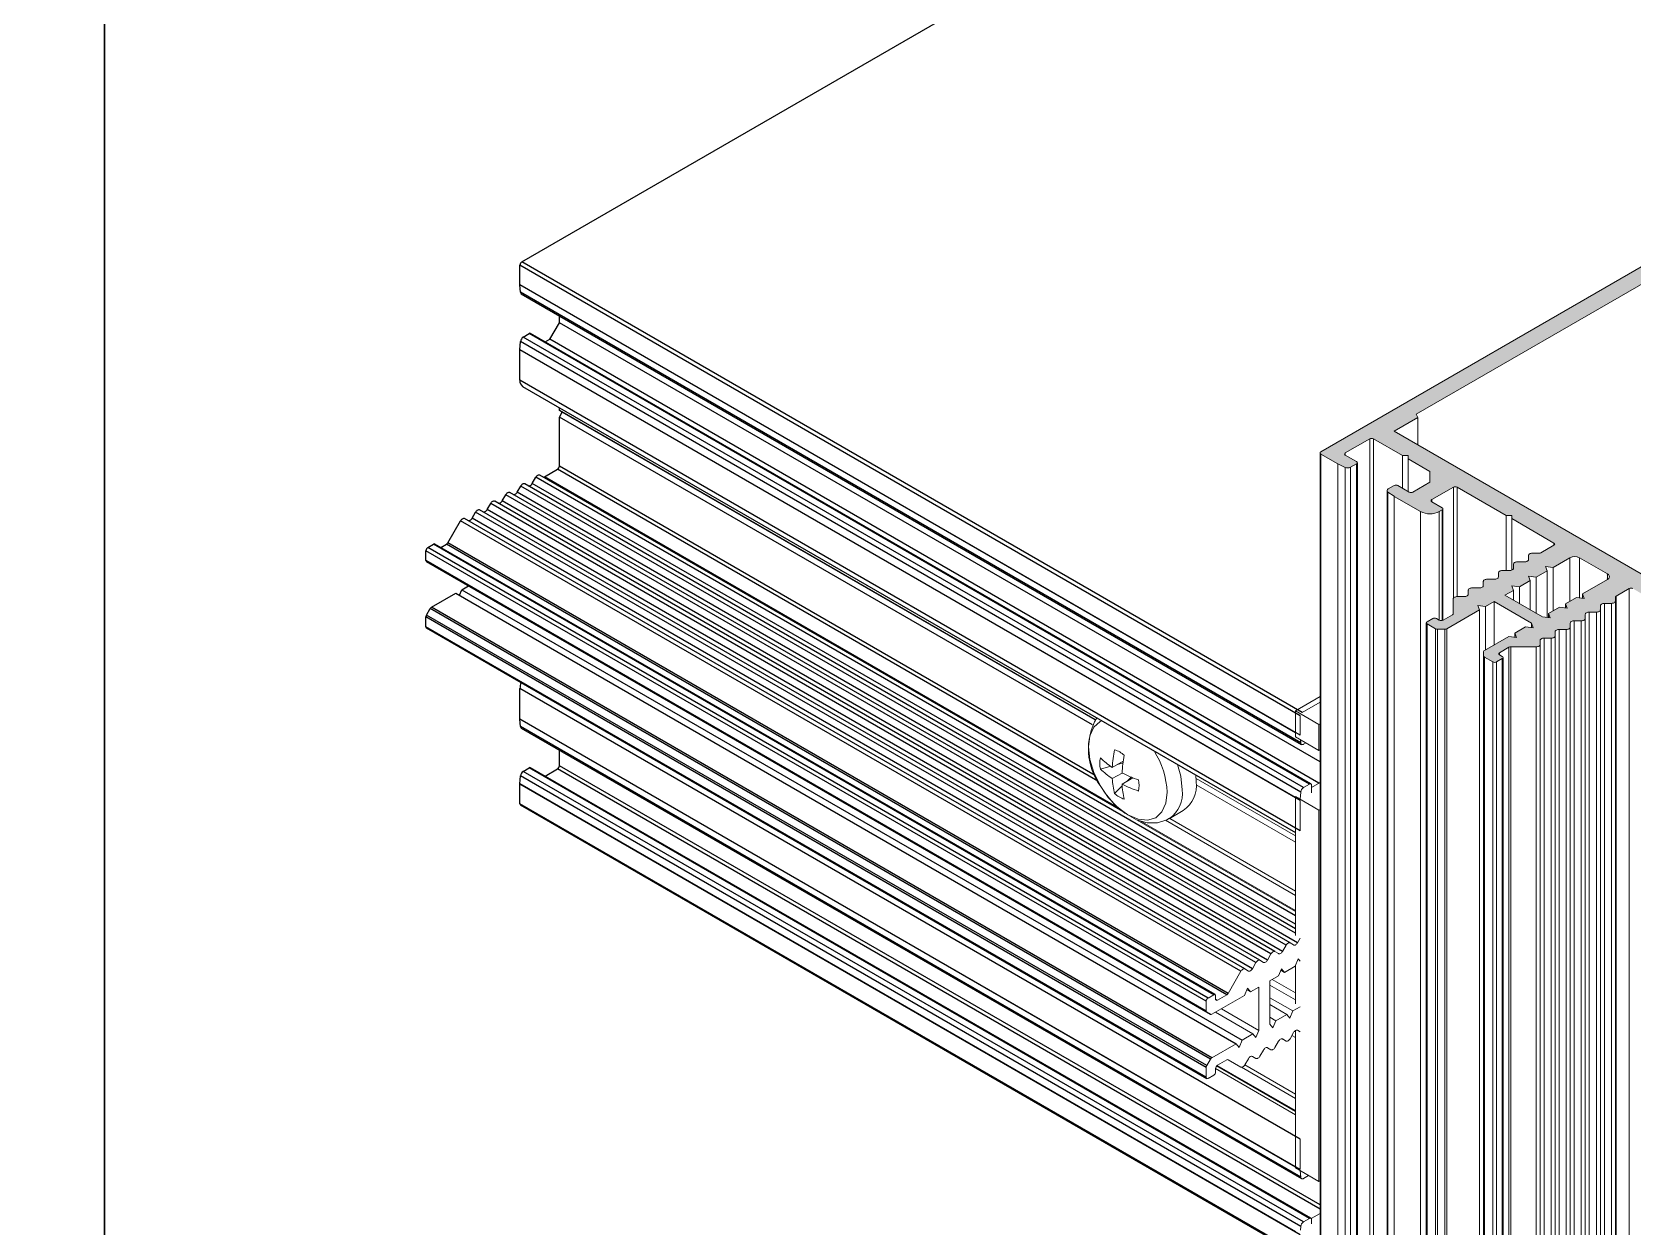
# Model space of a CAD drawing. Header units: millimetres. Extents: x 226 to 1066, y 456 to 1447.
# Drawn here: x 853.3 to 907.5, y 651.2 to 691.6 of the extents above; entities that cross this region are included whole.
import ezdxf

# ---------------------------------------------------------------- set-up
doc = ezdxf.new("R2010")
doc.units = ezdxf.units.MM
doc.layers.add('ALUMINIUM', color=30, linetype='Continuous')
doc.layers.add('ANTET', color=140, linetype='Continuous')

# ---------------------------------------------------------------- blocks, each defined once
blk = doc.blocks.new('MN50.S.1')
at = {"color": 252}
blk.add_lwpolyline([(9907.25, 888.558), (9907.25, 1185.558), (10117.25, 1185.558), (10117.25, 888.558)], close=True, dxfattribs=at)
blk = doc.blocks.new('M.T.TİP-6F')
h = blk.add_hatch(color=253)
edge = h.paths.add_edge_path(flags=0)
edge.add_line((1225.361, 671.385), (1225.615, 671.385))
edge.add_ellipse((1225.615, 671.437), major_axis=(-0.09, 0), ratio=0.577288, start_angle=90, end_angle=135)
edge.add_line((1225.679, 671.4), (1226.787, 672.04))
edge.add_line((1226.787, 672.04), (1226.729, 672.19))
edge.add_line((1226.729, 672.19), (1226.989, 672.157))
edge.add_line((1226.989, 672.157), (1227.276, 672.322))
edge.add_line((1227.276, 672.322), (1228.549, 671.587))
edge.add_line((1228.549, 671.587), (1228.606, 671.437))
edge.add_line((1228.606, 671.437), (1228.346, 671.47))
edge.add_line((1228.346, 671.47), (1227.976, 671.256))
edge.add_line((1227.976, 671.256), (1228.034, 671.106))
edge.add_line((1228.034, 671.106), (1227.773, 671.139))
edge.add_line((1227.773, 671.139), (1226.952, 670.665))
edge.add_ellipse((1227.015, 670.629), major_axis=(0.09, 0), ratio=0.577288, start_angle=135, end_angle=180)
edge.add_line((1226.925, 670.629), (1226.925, 670.482))
edge.add_ellipse((1227.015, 670.482), major_axis=(0.09, 0), ratio=0.577288, start_angle=180, end_angle=225)
edge.add_line((1226.952, 670.445), (1227.238, 670.28))
edge.add_ellipse((1227.302, 670.316), major_axis=(0.09, 0), ratio=0.577288, start_angle=225, end_angle=315)
edge.add_line((1227.365, 670.28), (1227.556, 670.39))
edge.add_ellipse((1227.493, 670.426), major_axis=(0.09, 0), ratio=0.577288, start_angle=315, end_angle=405)
edge.add_line((1227.556, 670.463), (1227.461, 670.518))
edge.add_ellipse((1227.524, 670.555), major_axis=(0.09, 0), ratio=0.577288, start_angle=135, end_angle=225, ccw=False)
edge.add_line((1227.461, 670.592), (1227.779, 670.775))
edge.add_ellipse((1227.843, 670.739), major_axis=(-0.09, 0), ratio=0.577288, start_angle=270, end_angle=315, ccw=False)
edge.add_line((1227.843, 670.791), (1228.704, 670.791))
edge.add_ellipse((1228.704, 670.869), major_axis=(0.135, 0), ratio=0.577288, start_angle=270, end_angle=360)
edge.add_line((1228.839, 670.869), (1228.839, 671.007))
edge.add_ellipse((1228.974, 671.007), major_axis=(-0.135, 0), ratio=0.577288, start_angle=270, end_angle=360, ccw=False)
edge.add_line((1228.974, 671.085), (1229.213, 671.085))
edge.add_ellipse((1229.213, 671.163), major_axis=(0.135, 0), ratio=0.577288, start_angle=270, end_angle=360)
edge.add_line((1229.348, 671.163), (1229.348, 671.301))
edge.add_ellipse((1229.483, 671.301), major_axis=(-0.135, 0), ratio=0.577288, start_angle=270, end_angle=360, ccw=False)
edge.add_line((1229.483, 671.379), (1229.722, 671.379))
edge.add_ellipse((1229.722, 671.456), major_axis=(0.135, 0), ratio=0.577288, start_angle=270, end_angle=360)
edge.add_line((1229.857, 671.456), (1229.857, 671.594))
edge.add_ellipse((1229.992, 671.594), major_axis=(-0.135, 0), ratio=0.577288, start_angle=270, end_angle=360, ccw=False)
edge.add_line((1229.992, 671.672), (1230.231, 671.672))
edge.add_ellipse((1230.231, 671.75), major_axis=(0.135, 0), ratio=0.577288, start_angle=270, end_angle=360)
edge.add_line((1230.366, 671.75), (1230.366, 671.888))
edge.add_ellipse((1230.501, 671.888), major_axis=(-0.135, 0), ratio=0.577288, start_angle=270, end_angle=360, ccw=False)
edge.add_line((1230.501, 671.966), (1230.74, 671.966))
edge.add_ellipse((1230.74, 672.044), major_axis=(0.135, 0), ratio=0.577288, start_angle=270, end_angle=360)
edge.add_line((1230.875, 672.044), (1230.875, 672.182))
edge.add_ellipse((1231.01, 672.182), major_axis=(-0.135, 0), ratio=0.577288, start_angle=270, end_angle=360, ccw=False)
edge.add_line((1231.01, 672.26), (1231.25, 672.26))
edge.add_ellipse((1231.25, 672.338), major_axis=(0.135, 0), ratio=0.577288, start_angle=270, end_angle=360)
edge.add_line((1231.385, 672.338), (1231.385, 672.468))
edge.add_ellipse((1231.475, 672.468), major_axis=(-0.09, 0), ratio=0.577288, start_angle=315, end_angle=360, ccw=False)
edge.add_line((1231.411, 672.505), (1231.852, 672.759))
edge.add_ellipse((1231.916, 672.723), major_axis=(0.09, 0), ratio=0.577288, start_angle=45, end_angle=135, ccw=False)
edge.add_line((1231.979, 672.759), (1233.411, 671.933))
edge.add_line((1233.411, 671.933), (1233.602, 671.933))
edge.add_line((1233.602, 671.933), (1233.602, 671.823))
edge.add_line((1233.602, 671.823), (1235.257, 670.867))
edge.add_ellipse((1235.193, 670.831), major_axis=(0.09, 0), ratio=0.577288, start_angle=-45, end_angle=45, ccw=False)
edge.add_line((1235.257, 670.794), (1234.525, 670.371))
edge.add_ellipse((1234.461, 670.408), major_axis=(-0.09, 0), ratio=0.577288, start_angle=45, end_angle=135, ccw=False)
edge.add_line((1234.397, 670.371), (1234.047, 670.573))
edge.add_ellipse((1233.984, 670.537), major_axis=(0.09, 0), ratio=0.577288, start_angle=45, end_angle=135)
edge.add_line((1233.92, 670.573), (1233.825, 670.518))
edge.add_ellipse((1234.143, 670.335), major_axis=(0.45, 0), ratio=0.577288, start_angle=135, end_angle=225)
edge.add_line((1233.825, 670.151), (1234.716, 669.637))
edge.add_ellipse((1234.779, 669.673), major_axis=(-0.09, 0), ratio=0.577288, start_angle=45, end_angle=50)
edge.add_line((1234.721, 669.634), (1234.967, 669.515))
edge.add_ellipse((1235.054, 669.574), major_axis=(-0.135, 0), ratio=0.577288, start_angle=50, end_angle=135)
edge.add_line((1235.149, 669.519), (1235.352, 669.637))
edge.add_ellipse((1235.288, 669.673), major_axis=(-0.09, 0), ratio=0.577288, start_angle=135, end_angle=225)
edge.add_line((1235.352, 669.71), (1234.97, 669.93))
edge.add_ellipse((1235.034, 669.967), major_axis=(-0.09, 0), ratio=0.577288, start_angle=-45, end_angle=45, ccw=False)
edge.add_line((1234.97, 670.004), (1235.543, 670.335))
edge.add_line((1235.543, 670.335), (1236.179, 670.335))
edge.add_line((1236.179, 670.335), (1236.911, 669.912))
edge.add_line((1236.911, 669.912), (1237.102, 669.912))
edge.add_line((1237.102, 669.912), (1237.102, 669.802))
edge.add_line((1237.102, 669.802), (1238.089, 669.232))
edge.add_ellipse((1238.025, 669.196), major_axis=(0.09, 0), ratio=0.577288, start_angle=-45, end_angle=45, ccw=False)
edge.add_line((1238.089, 669.159), (1237.261, 668.681))
edge.add_ellipse((1237.198, 668.718), major_axis=(0.09, 0), ratio=0.577288, start_angle=225, end_angle=315, ccw=False)
edge.add_line((1237.134, 668.681), (1236.752, 668.902))
edge.add_ellipse((1236.689, 668.865), major_axis=(0.09, 0), ratio=0.577288, start_angle=45, end_angle=135)
edge.add_line((1236.625, 668.902), (1236.422, 668.785))
edge.add_ellipse((1236.517, 668.729), major_axis=(0.135, 0), ratio=0.577288, start_angle=135, end_angle=220)
edge.add_line((1236.414, 668.679), (1236.62, 668.538))
edge.add_ellipse((1236.689, 668.571), major_axis=(-0.09, 0), ratio=0.577288, start_angle=40, end_angle=45)
edge.add_line((1236.625, 668.534), (1237.198, 668.204))
edge.add_ellipse((1237.261, 668.241), major_axis=(-0.09, 0), ratio=0.577288, start_angle=45, end_angle=135)
edge.add_line((1237.325, 668.204), (1270.608, 687.418))
edge.add_ellipse((1270.545, 687.455), major_axis=(0.09, 0), ratio=0.577288, start_angle=315, end_angle=405)
edge.add_line((1270.608, 687.491), (1254.826, 696.603))
edge.add_ellipse((1254.762, 696.566), major_axis=(-0.09, 0), ratio=0.577288, start_angle=225, end_angle=315)
edge.add_line((1254.699, 696.603), (1221.415, 677.388))
edge.add_ellipse((1221.479, 677.352), major_axis=(0.09, 0), ratio=0.577288, start_angle=135, end_angle=225)
edge.add_line((1221.415, 677.315), (1221.988, 676.984))
edge.add_ellipse((1222.051, 677.021), major_axis=(0.09, 0), ratio=0.577288, start_angle=225, end_angle=230)
edge.add_line((1221.994, 676.981), (1222.239, 676.862))
edge.add_ellipse((1222.326, 676.922), major_axis=(-0.135, 0), ratio=0.577288, start_angle=50, end_angle=135)
edge.add_line((1222.421, 676.867), (1222.624, 676.984))
edge.add_ellipse((1222.561, 677.021), major_axis=(-0.09, 0), ratio=0.577288, start_angle=135, end_angle=225)
edge.add_line((1222.624, 677.058), (1222.242, 677.278))
edge.add_ellipse((1222.306, 677.315), major_axis=(-0.09, 0), ratio=0.577288, start_angle=-45, end_angle=45, ccw=False)
edge.add_line((1222.242, 677.352), (1223.07, 677.829))
edge.add_ellipse((1223.133, 677.793), major_axis=(-0.09, 0), ratio=0.577288, start_angle=225, end_angle=315, ccw=False)
edge.add_line((1223.197, 677.829), (1224.183, 677.26))
edge.add_line((1224.183, 677.26), (1224.374, 677.26))
edge.add_line((1224.374, 677.26), (1224.374, 677.15))
edge.add_line((1224.374, 677.15), (1225.106, 676.727))
edge.add_line((1225.106, 676.727), (1225.106, 676.36))
edge.add_line((1225.106, 676.36), (1224.533, 676.029))
edge.add_ellipse((1224.47, 676.066), major_axis=(0.09, 0), ratio=0.577288, start_angle=225, end_angle=315, ccw=False)
edge.add_line((1224.406, 676.029), (1224.024, 676.249))
edge.add_ellipse((1223.961, 676.213), major_axis=(0.09, 0), ratio=0.577288, start_angle=45, end_angle=135)
edge.add_line((1223.897, 676.249), (1223.694, 676.132))
edge.add_ellipse((1223.789, 676.077), major_axis=(0.135, 0), ratio=0.577288, start_angle=135, end_angle=220)
edge.add_line((1223.686, 676.027), (1223.892, 675.885))
edge.add_ellipse((1223.961, 675.919), major_axis=(0.09, 0), ratio=0.577288, start_angle=220, end_angle=225)
edge.add_line((1223.897, 675.882), (1224.788, 675.368))
edge.add_ellipse((1225.106, 675.551), major_axis=(-0.45, 0), ratio=0.577288, start_angle=45, end_angle=135)
edge.add_line((1225.424, 675.368), (1225.52, 675.423))
edge.add_ellipse((1225.456, 675.46), major_axis=(-0.09, 0), ratio=0.577288, start_angle=135, end_angle=225)
edge.add_line((1225.52, 675.496), (1225.17, 675.698))
edge.add_ellipse((1225.233, 675.735), major_axis=(0.09, 0), ratio=0.577288, start_angle=135, end_angle=225, ccw=False)
edge.add_line((1225.17, 675.772), (1225.902, 676.194))
edge.add_ellipse((1225.965, 676.158), major_axis=(-0.09, 0), ratio=0.577288, start_angle=225, end_angle=315, ccw=False)
edge.add_line((1226.029, 676.194), (1227.684, 675.239))
edge.add_line((1227.684, 675.239), (1227.874, 675.239))
edge.add_line((1227.874, 675.239), (1227.874, 675.129))
edge.add_line((1227.874, 675.129), (1229.306, 674.302))
edge.add_ellipse((1229.243, 674.266), major_axis=(-0.09, 0), ratio=0.577288, start_angle=135, end_angle=225, ccw=False)
edge.add_line((1229.306, 674.229), (1228.865, 673.974))
edge.add_ellipse((1228.802, 674.011), major_axis=(0.09, 0), ratio=0.577288, start_angle=270, end_angle=315, ccw=False)
edge.add_line((1228.802, 673.959), (1228.577, 673.959))
edge.add_ellipse((1228.577, 673.881), major_axis=(-0.135, 0), ratio=0.577288, start_angle=270, end_angle=360)
edge.add_line((1228.442, 673.881), (1228.442, 673.743))
edge.add_ellipse((1228.307, 673.743), major_axis=(0.135, 0), ratio=0.577288, start_angle=270, end_angle=360, ccw=False)
edge.add_line((1228.307, 673.665), (1228.068, 673.665))
edge.add_ellipse((1228.068, 673.587), major_axis=(-0.135, 0), ratio=0.577288, start_angle=270, end_angle=360)
edge.add_line((1227.933, 673.587), (1227.933, 673.449))
edge.add_ellipse((1227.798, 673.449), major_axis=(0.135, 0), ratio=0.577288, start_angle=270, end_angle=360, ccw=False)
edge.add_line((1227.798, 673.371), (1227.559, 673.371))
edge.add_ellipse((1227.559, 673.293), major_axis=(-0.135, 0), ratio=0.577288, start_angle=270, end_angle=360)
edge.add_line((1227.424, 673.293), (1227.424, 673.155))
edge.add_ellipse((1227.289, 673.155), major_axis=(0.135, 0), ratio=0.577288, start_angle=270, end_angle=360, ccw=False)
edge.add_line((1227.289, 673.077), (1227.049, 673.077))
edge.add_ellipse((1227.049, 672.999), major_axis=(-0.135, 0), ratio=0.577288, start_angle=270, end_angle=360)
edge.add_line((1226.914, 672.999), (1226.914, 672.861))
edge.add_ellipse((1226.779, 672.861), major_axis=(0.135, 0), ratio=0.577288, start_angle=270, end_angle=360, ccw=False)
edge.add_line((1226.779, 672.783), (1226.54, 672.783))
edge.add_ellipse((1226.54, 672.706), major_axis=(-0.135, 0), ratio=0.577288, start_angle=270, end_angle=360)
edge.add_line((1226.405, 672.706), (1226.405, 672.568))
edge.add_ellipse((1226.27, 672.568), major_axis=(0.135, 0), ratio=0.577288, start_angle=270, end_angle=360, ccw=False)
edge.add_line((1226.27, 672.49), (1226.031, 672.49))
edge.add_ellipse((1226.031, 672.412), major_axis=(-0.135, 0), ratio=0.577288, start_angle=270, end_angle=360)
edge.add_line((1225.896, 672.412), (1225.896, 671.914))
edge.add_ellipse((1225.806, 671.914), major_axis=(0.09, 0), ratio=0.577288, start_angle=315, end_angle=360, ccw=False)
edge.add_line((1225.87, 671.878), (1225.552, 671.694))
edge.add_ellipse((1225.488, 671.731), major_axis=(-0.09, 0), ratio=0.577288, start_angle=45, end_angle=135, ccw=False)
edge.add_line((1225.424, 671.694), (1225.329, 671.749))
edge.add_ellipse((1225.265, 671.712), major_axis=(-0.09, 0), ratio=0.577288, start_angle=225, end_angle=315)
edge.add_line((1225.202, 671.749), (1225.011, 671.639))
edge.add_ellipse((1225.074, 671.602), major_axis=(-0.09, 0), ratio=0.577288, start_angle=315, end_angle=405)
edge.add_line((1225.011, 671.565), (1225.297, 671.4))
edge.add_ellipse((1225.361, 671.437), major_axis=(-0.09, 0), ratio=0.577288, start_angle=45, end_angle=90)
edge = h.paths.add_edge_path(flags=0)
edge.add_ellipse((1230.961, 673.163), major_axis=(-0.225, 0), ratio=0.577288, start_angle=135, end_angle=225, ccw=False)
edge.add_line((1231.12, 673.072), (1230.267, 672.579))
edge.add_line((1230.267, 672.579), (1230.325, 672.429))
edge.add_line((1230.325, 672.429), (1230.064, 672.462))
edge.add_line((1230.064, 672.462), (1229.694, 672.248))
edge.add_line((1229.694, 672.248), (1229.752, 672.098))
edge.add_line((1229.752, 672.098), (1229.491, 672.131))
edge.add_line((1229.491, 672.131), (1229.121, 671.918))
edge.add_line((1229.121, 671.918), (1229.179, 671.767))
edge.add_line((1229.179, 671.767), (1228.919, 671.801))
edge.add_line((1228.919, 671.801), (1227.646, 672.536))
edge.add_line((1227.646, 672.536), (1227.932, 672.701))
edge.add_line((1227.932, 672.701), (1227.874, 672.851))
edge.add_line((1227.874, 672.851), (1228.135, 672.818))
edge.add_line((1228.135, 672.818), (1228.505, 673.031))
edge.add_line((1228.505, 673.031), (1228.447, 673.182))
edge.add_line((1228.447, 673.182), (1228.708, 673.149))
edge.add_line((1228.708, 673.149), (1229.078, 673.362))
edge.add_line((1229.078, 673.362), (1229.02, 673.512))
edge.add_line((1229.02, 673.512), (1229.28, 673.479))
edge.add_line((1229.28, 673.479), (1229.847, 673.806))
edge.add_ellipse((1230.006, 673.715), major_axis=(0.225, 0), ratio=0.577288, start_angle=45, end_angle=135, ccw=False)
edge.add_line((1230.165, 673.806), (1231.12, 673.255))
edge = h.paths.add_edge_path(flags=0)
edge.add_line((1264.244, 685.581), (1263.894, 685.379))
edge.add_ellipse((1263.958, 685.342), major_axis=(-0.09, 0), ratio=0.577288, start_angle=315, end_angle=405)
edge.add_line((1263.894, 685.306), (1264.785, 684.791))
edge.add_line((1264.785, 684.791), (1263.99, 684.332))
edge.add_line((1263.99, 684.332), (1264.044, 684.216))
edge.add_line((1264.044, 684.216), (1239.53, 670.065))
edge.add_line((1239.53, 670.065), (1239.33, 670.096))
edge.add_line((1239.33, 670.096), (1238.534, 669.637))
edge.add_line((1238.534, 669.637), (1223.897, 678.086))
edge.add_line((1223.897, 678.086), (1224.692, 678.546))
edge.add_line((1224.692, 678.546), (1224.639, 678.662))
edge.add_line((1224.639, 678.662), (1249.152, 692.813))
edge.add_line((1249.152, 692.813), (1249.353, 692.782))
edge.add_line((1249.353, 692.782), (1250.148, 693.241))
edge.add_line((1250.148, 693.241), (1251.039, 692.727))
edge.add_ellipse((1251.103, 692.763), major_axis=(0.09, 0), ratio=0.577288, start_angle=225, end_angle=315)
edge.add_line((1251.167, 692.727), (1251.517, 692.929))
edge.add_ellipse((1251.453, 692.965), major_axis=(-0.09, 0), ratio=0.577288, start_angle=135, end_angle=225)
edge.add_line((1251.517, 693.002), (1250.626, 693.517))
edge.add_line((1250.626, 693.517), (1251.262, 693.884))
edge.add_line((1251.262, 693.884), (1251.208, 694))
edge.add_line((1251.208, 694), (1253.925, 695.568))
edge.add_line((1253.925, 695.568), (1254.126, 695.537))
edge.add_line((1254.126, 695.537), (1254.762, 695.905))
edge.add_line((1254.762, 695.905), (1255.558, 695.445))
edge.add_line((1255.558, 695.445), (1255.758, 695.476))
edge.add_line((1255.758, 695.476), (1260.898, 692.509))
edge.add_line((1260.898, 692.509), (1260.845, 692.393))
edge.add_line((1260.845, 692.393), (1261.799, 691.842))
edge.add_line((1261.799, 691.842), (1261.054, 691.381))
edge.add_ellipse((1260.988, 691.416), major_axis=(-0.09, 0), ratio=0.577288, start_angle=43, end_angle=137, ccw=False)
edge.add_line((1260.922, 691.381), (1260.619, 691.568))
edge.add_ellipse((1260.553, 691.533), major_axis=(0.09, 0), ratio=0.577288, start_angle=43, end_angle=169)
edge.add_line((1260.465, 691.543), (1260.341, 691.173))
edge.add_ellipse((1260.429, 691.164), major_axis=(0.09, 0), ratio=0.577288, start_angle=169, end_angle=225)
edge.add_line((1260.365, 691.127), (1261.123, 690.689))
edge.add_ellipse((1261.187, 690.726), major_axis=(-0.09, 0), ratio=0.577288, start_angle=45, end_angle=101)
edge.add_line((1261.204, 690.675), (1261.843, 690.747))
edge.add_ellipse((1261.826, 690.798), major_axis=(-0.09, 0), ratio=0.577288, start_angle=101, end_angle=227)
edge.add_line((1261.888, 690.836), (1261.563, 691.011))
edge.add_ellipse((1261.624, 691.049), major_axis=(0.09, 0), ratio=0.577288, start_angle=133, end_angle=227, ccw=False)
edge.add_line((1261.563, 691.087), (1262.362, 691.517))
edge.add_line((1262.362, 691.517), (1263.317, 690.966))
edge.add_line((1263.317, 690.966), (1263.518, 690.997))
edge.add_line((1263.518, 690.997), (1268.658, 688.03))
edge.add_line((1268.658, 688.03), (1268.604, 687.914))
edge.add_line((1268.604, 687.914), (1269.399, 687.455))
edge.add_line((1269.399, 687.455), (1268.763, 687.087))
edge.add_line((1268.763, 687.087), (1268.817, 686.971))
edge.add_line((1268.817, 686.971), (1266.1, 685.403))
edge.add_line((1266.1, 685.403), (1265.899, 685.434))
edge.add_line((1265.899, 685.434), (1265.263, 685.067))
edge.add_line((1265.263, 685.067), (1264.372, 685.581))
edge.add_ellipse((1264.308, 685.544), major_axis=(0.09, 0), ratio=0.577288, start_angle=45, end_angle=135)
at = {"color": 0, "linetype": 'Continuous', "lineweight": 0}
for p, q in [((1221.415, 677.388), (1254.699, 696.603)), ((1249.152, 692.813), (1224.639, 678.662)), ((1224.692, 678.546), (1223.897, 678.086)), ((1224.692, 678.546), (1224.639, 678.662)), ((1224.692, 677.627), (1224.692, 678.546)), ((1223.897, 678.086), (1238.534, 669.637)), ((1223.07, 677.829), (1222.242, 677.352)), ((1223.07, 677.829), (1223.07, 641.085)), ((1223.197, 677.829), (1223.197, 641.085)), ((1224.183, 677.26), (1223.197, 677.829)), ((1221.389, 677.352), (1221.389, 640.607)), ((1221.415, 677.315), (1221.415, 640.571)), ((1221.988, 676.984), (1221.415, 677.315)), ((1221.988, 676.984), (1221.988, 640.24)), ((1221.994, 676.981), (1221.994, 640.237)), ((1222.239, 676.862), (1221.994, 676.981)), ((1222.239, 676.862), (1222.239, 640.118)), ((1222.242, 677.352), (1222.242, 677.278)), ((1222.242, 677.278), (1222.624, 677.058)), ((1222.624, 676.984), (1222.421, 676.867)), ((1222.421, 676.867), (1222.421, 640.123)), ((1222.624, 676.984), (1222.624, 640.24)), ((1222.651, 640.277), (1222.651, 677.021)), ((1224.183, 677.26), (1224.374, 677.26)), ((1224.183, 677.26), (1224.183, 676.158)), ((1224.374, 677.15), (1224.374, 677.26)), ((1225.106, 676.727), (1224.374, 677.15)), ((1224.374, 677.15), (1224.374, 676.047)), ((1224.533, 676.029), (1225.106, 676.36)), ((1225.106, 676.36), (1225.106, 676.727)), ((1223.654, 676.077), (1223.654, 639.333)), ((1223.686, 676.027), (1223.686, 639.283)), ((1223.686, 676.027), (1223.892, 675.885)), ((1223.694, 676.132), (1223.897, 676.249)), ((1223.892, 675.885), (1223.892, 639.141)), ((1223.897, 675.882), (1223.897, 639.138)), ((1224.788, 675.368), (1223.897, 675.882)), ((1224.406, 676.029), (1224.024, 676.249)), ((1225.17, 675.772), (1225.902, 676.194)), ((1225.17, 675.772), (1225.17, 675.698)), ((1225.902, 676.194), (1225.902, 672.434)), ((1227.684, 675.239), (1226.029, 676.194)), ((1226.029, 676.194), (1226.029, 672.49)), ((1224.788, 675.368), (1224.788, 638.623)), ((1225.17, 675.698), (1225.52, 675.496)), ((1225.52, 675.423), (1225.424, 675.368)), ((1225.424, 675.368), (1225.424, 671.694)), ((1225.52, 675.423), (1225.52, 671.682)), ((1225.546, 671.691), (1225.546, 675.46)), ((1227.874, 675.239), (1227.684, 675.239)), ((1227.684, 675.239), (1227.684, 673.371)), ((1227.874, 675.239), (1227.874, 675.129)), ((1227.874, 675.129), (1229.306, 674.302)), ((1227.874, 675.129), (1227.874, 673.385)), ((1228.865, 673.974), (1229.306, 674.229)), ((1229.306, 674.302), (1229.306, 674.229)), ((1227.933, 673.449), (1227.933, 673.587)), ((1228.307, 673.665), (1228.068, 673.665)), ((1228.442, 673.743), (1228.442, 673.881)), ((1228.802, 673.959), (1228.577, 673.959)), ((1229.28, 673.479), (1229.847, 673.806)), ((1229.847, 673.806), (1229.847, 672.337)), ((1231.12, 673.255), (1230.165, 673.806)), ((1230.165, 673.806), (1230.165, 672.449)), ((1227.289, 673.077), (1227.049, 673.077)), ((1227.424, 673.155), (1227.424, 673.293)), ((1227.798, 673.371), (1227.559, 673.371)), ((1228.135, 672.818), (1228.505, 673.031)), ((1228.708, 673.149), (1228.447, 673.182)), ((1228.447, 673.182), (1228.505, 673.031)), ((1228.505, 672.04), (1228.505, 673.031)), ((1228.708, 673.149), (1229.078, 673.362)), ((1228.708, 671.923), (1228.708, 673.149)), ((1229.28, 673.479), (1229.02, 673.512)), ((1229.02, 673.512), (1229.078, 673.362)), ((1229.078, 671.78), (1229.078, 673.362)), ((1229.28, 672.01), (1229.28, 673.479)), ((1230.267, 672.579), (1231.12, 673.072)), ((1231.12, 673.255), (1231.12, 673.072)), ((1226.27, 672.49), (1226.031, 672.49)), ((1226.405, 672.568), (1226.405, 672.706)), ((1226.779, 672.783), (1226.54, 672.783)), ((1226.914, 672.861), (1226.914, 672.999)), ((1227.646, 672.536), (1227.932, 672.701)), ((1228.919, 671.801), (1227.646, 672.536)), ((1228.135, 672.818), (1227.874, 672.851)), ((1227.874, 672.851), (1227.932, 672.701)), ((1227.932, 672.37), (1227.932, 672.701)), ((1228.135, 672.253), (1228.135, 672.818)), ((1230.325, 672.429), (1230.267, 672.579)), ((1230.267, 672.436), (1230.267, 672.579)), ((1231.411, 672.505), (1231.852, 672.759)), ((1231.411, 672.505), (1231.411, 635.76)), ((1231.852, 672.759), (1231.852, 636.015)), ((1225.679, 671.4), (1226.787, 672.04)), ((1225.896, 671.914), (1225.896, 672.412)), ((1226.989, 672.157), (1226.729, 672.19)), ((1226.729, 672.19), (1226.787, 672.04)), ((1226.787, 635.295), (1226.787, 672.04)), ((1226.989, 672.157), (1227.276, 672.322)), ((1226.989, 670.687), (1226.989, 672.157)), ((1227.276, 672.322), (1228.549, 671.587)), ((1227.276, 670.852), (1227.276, 672.322)), ((1229.121, 671.918), (1229.491, 672.131)), ((1229.491, 672.131), (1229.752, 672.098)), ((1229.694, 672.248), (1230.064, 672.462)), ((1229.752, 672.098), (1229.694, 672.248)), ((1229.694, 672.105), (1229.694, 672.248)), ((1230.064, 672.462), (1230.325, 672.429)), ((1230.501, 671.966), (1230.501, 635.222)), ((1230.501, 671.966), (1230.74, 671.966)), ((1230.74, 671.966), (1230.74, 635.222)), ((1230.875, 672.182), (1230.875, 672.044)), ((1230.875, 672.044), (1230.875, 635.3)), ((1231.01, 672.26), (1231.01, 635.516)), ((1231.01, 672.26), (1231.25, 672.26)), ((1231.25, 672.26), (1231.25, 635.516)), ((1231.385, 672.468), (1231.385, 672.338)), ((1231.385, 672.338), (1231.385, 635.594)), ((1224.984, 671.602), (1224.984, 634.858)), ((1225.011, 671.639), (1225.202, 671.749)), ((1225.011, 671.565), (1225.011, 634.821)), ((1225.297, 671.4), (1225.011, 671.565)), ((1225.297, 671.4), (1225.297, 634.656)), ((1225.329, 671.749), (1225.424, 671.694)), ((1225.552, 671.694), (1225.87, 671.878)), ((1225.679, 671.4), (1225.679, 634.656)), ((1227.976, 671.256), (1228.346, 671.47)), ((1228.346, 671.47), (1228.606, 671.437)), ((1228.606, 671.437), (1228.549, 671.587)), ((1228.549, 671.444), (1228.549, 671.587)), ((1228.919, 671.801), (1229.179, 671.767)), ((1229.179, 671.767), (1229.121, 671.918)), ((1229.121, 671.775), (1229.121, 671.918)), ((1229.857, 671.594), (1229.857, 671.456)), ((1229.857, 671.456), (1229.857, 634.712)), ((1229.992, 671.672), (1229.992, 634.928)), ((1229.992, 671.672), (1230.231, 671.672)), ((1230.231, 671.672), (1230.231, 634.928)), ((1230.366, 671.888), (1230.366, 671.75)), ((1230.366, 671.75), (1230.366, 635.006)), ((1225.361, 671.385), (1225.361, 634.64)), ((1225.615, 671.385), (1225.361, 671.385)), ((1225.615, 671.385), (1225.615, 634.64)), ((1226.952, 670.665), (1227.773, 671.139)), ((1227.773, 671.139), (1228.034, 671.106)), ((1228.034, 671.106), (1227.976, 671.256)), ((1227.976, 671.114), (1227.976, 671.256)), ((1228.839, 671.007), (1228.839, 670.869)), ((1228.839, 670.869), (1228.839, 634.124)), ((1228.974, 671.085), (1228.974, 634.34)), ((1228.974, 671.085), (1229.213, 671.085)), ((1229.213, 671.085), (1229.213, 634.34)), ((1229.348, 671.301), (1229.348, 671.163)), ((1229.348, 671.163), (1229.348, 634.418)), ((1229.483, 671.379), (1229.483, 634.634)), ((1229.483, 671.379), (1229.722, 671.379)), ((1229.722, 671.379), (1229.722, 634.634)), ((1226.925, 670.629), (1226.925, 670.482)), ((1226.925, 670.482), (1226.925, 633.737)), ((1226.952, 670.445), (1226.952, 633.7)), ((1226.952, 670.445), (1227.238, 670.28)), ((1227.365, 670.28), (1227.556, 670.39)), ((1227.461, 670.592), (1227.779, 670.775)), ((1227.461, 670.592), (1227.461, 670.518)), ((1227.556, 670.463), (1227.461, 670.518)), ((1227.556, 670.39), (1227.556, 633.645)), ((1227.583, 633.682), (1227.583, 670.426)), ((1227.779, 670.775), (1227.779, 634.031)), ((1227.843, 670.791), (1227.843, 634.046)), ((1227.843, 670.791), (1228.704, 670.791)), ((1228.704, 670.791), (1228.704, 634.046)), ((1227.238, 670.28), (1227.238, 633.535)), ((1227.365, 670.28), (1227.365, 633.535)), ((1220.556, 668.625), (1221.389, 669.106)), ((1220.779, 668.57), (1221.389, 668.922)), ((1220.556, 667.743), (1220.556, 668.625)), ((1220.556, 668.625), (1221.351, 668.166)), ((1220.715, 667.798), (1220.715, 668.459)), ((1221.351, 668.166), (1221.389, 668.187)), ((1221.351, 667.284), (1221.351, 668.166)), ((1220.556, 667.743), (1221.351, 667.284)), ((1220.735, 667.543), (1220.727, 667.644)), ((1220.906, 667.541), (1220.83, 667.497)), ((1221.351, 667.284), (1221.389, 667.305)), ((1220.556, 664.399), (1217.196, 666.339)), ((1220.556, 664.399), (1217.196, 666.339)), ((1220.556, 664.178), (1217.196, 666.118)), ((1220.83, 666.027), (1221.033, 666.145)), ((1221.097, 666.034), (1221.389, 666.203)), ((1221.097, 665.851), (1221.097, 666.108)), ((1220.556, 665.722), (1220.558, 665.723)), ((1220.556, 665.722), (1221.351, 665.263)), ((1220.556, 661.025), (1220.556, 665.722)), ((1220.715, 664.565), (1220.715, 665.593)), ((1220.735, 665.872), (1220.718, 665.632)), ((1220.556, 661.838), (1215.202, 664.929)), ((1220.556, 661.869), (1215.301, 664.902)), ((1220.556, 662.378), (1216.155, 664.919)), ((1220.556, 662.525), (1216.298, 664.983)), ((1221.351, 665.263), (1221.389, 665.284)), ((1221.351, 652.696), (1221.351, 665.263)), ((1220.117, 660.485), (1220.236, 660.692)), ((1220.491, 660.701), (1220.371, 660.77)), ((1220.626, 660.778), (1220.715, 660.933)), ((1219.098, 659.897), (1219.218, 660.104)), ((1219.472, 660.113), (1219.353, 660.182)), ((1219.607, 660.191), (1219.727, 660.398)), ((1219.982, 660.407), (1219.862, 660.476)), ((1220.651, 660.229), (1220.55, 659.986)), ((1220.715, 660.15), (1220.651, 660.229)), ((1218.278, 659.064), (1218.709, 659.81)), ((1218.963, 659.819), (1218.844, 659.888)), ((1219.691, 659.491), (1219.977, 659.656)), ((1219.691, 658.021), (1219.691, 659.491)), ((1219.766, 659.534), (1220.556, 659.078)), ((1220.079, 659.898), (1219.977, 659.656)), ((1220.056, 659.844), (1220.18, 659.773)), ((1220.18, 659.773), (1220.079, 659.898)), ((1220.18, 659.773), (1220.55, 659.986)), ((1220.556, 658.704), (1220.556, 660.001)), ((1217.597, 658.906), (1217.788, 659.016)), ((1217.724, 658.355), (1218.832, 658.995)), ((1217.851, 658.98), (1217.851, 658.869)), ((1217.915, 658.833), (1218.233, 659.016)), ((1218.933, 659.237), (1218.832, 658.995)), ((1218.911, 659.183), (1219.034, 659.112)), ((1219.034, 659.112), (1218.933, 659.237)), ((1219.034, 659.112), (1219.321, 659.277)), ((1219.321, 659.277), (1219.321, 657.807)), ((1219.691, 659.343), (1220.556, 658.844)), ((1217.533, 658.465), (1217.533, 658.796)), ((1217.679, 658.351), (1217.552, 658.424)), ((1217.845, 658.425), (1219.118, 657.69)), ((1217.915, 658.833), (1217.851, 658.869)), ((1218.048, 658.542), (1219.321, 657.807)), ((1219.691, 658.916), (1220.466, 658.468)), ((1219.691, 658.682), (1220.264, 658.351)), ((1220.365, 658.226), (1220.466, 658.468)), ((1220.466, 658.468), (1220.715, 658.612)), ((1219.691, 658.255), (1219.894, 658.138)), ((1219.691, 658.021), (1219.792, 657.896)), ((1219.792, 657.896), (1219.894, 658.138)), ((1219.894, 658.138), (1220.264, 658.351)), ((1220.264, 658.351), (1220.365, 658.226)), ((1217.724, 656.885), (1218.545, 657.359)), ((1218.545, 657.359), (1218.647, 657.234)), ((1218.647, 657.234), (1218.748, 657.476)), ((1218.748, 657.476), (1219.118, 657.69)), ((1219.118, 657.69), (1219.219, 657.565)), ((1219.219, 657.565), (1219.321, 657.807)), ((1219.982, 657.44), (1219.862, 657.233)), ((1220.236, 657.449), (1220.115, 657.519)), ((1220.117, 657.518), (1220.236, 657.449)), ((1220.491, 657.734), (1220.371, 657.527)), ((1220.556, 657.564), (1220.433, 657.635)), ((1220.556, 657.785), (1220.541, 657.794)), ((1220.556, 657.785), (1220.541, 657.794)), ((1220.556, 653.155), (1220.556, 657.804)), ((1220.626, 657.812), (1220.715, 657.761)), ((1217.679, 656.838), (1217.552, 656.617)), ((1217.915, 656.628), (1218.233, 656.812)), ((1218.709, 656.567), (1218.276, 656.817)), ((1218.278, 656.816), (1218.709, 656.567)), ((1218.963, 656.852), (1218.844, 656.645)), ((1219.218, 656.861), (1219.097, 656.931)), ((1219.098, 656.93), (1219.218, 656.861)), ((1219.472, 657.146), (1219.353, 656.939)), ((1219.727, 657.155), (1219.606, 657.225)), ((1219.607, 657.224), (1219.727, 657.155)), ((1217.533, 656.555), (1217.533, 656.224)), ((1217.597, 656.187), (1217.788, 656.297)), ((1217.851, 656.408), (1217.851, 656.518)), ((1220.556, 654.956), (1217.851, 656.517)), ((1220.556, 655.066), (1217.888, 656.606)), ((1220.556, 655.096), (1217.909, 656.624)), ((1220.556, 655.507), (1218.729, 656.561)), ((1220.556, 655.654), (1218.842, 656.643)), ((1220.715, 654.129), (1220.715, 653.1)), ((1220.556, 653.155), (1221.351, 652.696)), ((1220.735, 652.845), (1220.718, 653.062)), ((1220.83, 652.799), (1221.001, 652.898)), ((1221.351, 652.696), (1221.389, 652.718)), ((1221.033, 651.447), (1220.83, 651.33)), ((1221.088, 651.442), (1221.389, 651.615)), ((1221.097, 651.263), (1221.097, 651.41)), ((1220.735, 651.174), (1220.726, 651.049))]:
    blk.add_line(p, q, dxfattribs=at)
at = {"color": 5, "linetype": 'Continuous', "lineweight": 0}
for p, q in [((1214.309, 666.748), (1213.954, 666.653)), ((1214.727, 666.923), (1214.357, 666.709)), ((1214.685, 666.52), (1214.357, 666.331)), ((1214.434, 665.822), (1214.694, 666.081)), ((1215.055, 666.356), (1214.685, 666.142)), ((1217.199, 666.227), (1217.187, 666.449)), ((1216.279, 664.973), (1216.756, 665.248))]:
    blk.add_line(p, q, dxfattribs=at)
at = {"color": 0, "linetype": 'Continuous', "lineweight": 0, "flags": 128}
for points in [[(1223.694, 676.132), (1223.678, 676.121), (1223.666, 676.109), (1223.658, 676.095), (1223.654, 676.081), (1223.656, 676.066), (1223.661, 676.052), (1223.672, 676.039), (1223.686, 676.027)], [(1227.933, 673.587), (1227.935, 673.602), (1227.943, 673.617), (1227.955, 673.631), (1227.972, 673.642), (1227.993, 673.652), (1228.016, 673.659), (1228.041, 673.664), (1228.068, 673.665)], [(1228.307, 673.665), (1228.333, 673.667), (1228.358, 673.671), (1228.382, 673.678), (1228.402, 673.688), (1228.419, 673.7), (1228.431, 673.713), (1228.439, 673.728), (1228.442, 673.743)], [(1228.442, 673.881), (1228.444, 673.896), (1228.452, 673.911), (1228.464, 673.924), (1228.481, 673.936), (1228.502, 673.946), (1228.525, 673.953), (1228.55, 673.958), (1228.577, 673.959)], [(1226.914, 672.999), (1226.917, 673.015), (1226.925, 673.029), (1226.937, 673.043), (1226.954, 673.055), (1226.974, 673.064), (1226.998, 673.071), (1227.023, 673.076), (1227.049, 673.077)], [(1227.289, 673.077), (1227.315, 673.079), (1227.34, 673.083), (1227.364, 673.091), (1227.384, 673.1), (1227.401, 673.112), (1227.413, 673.126), (1227.421, 673.14), (1227.424, 673.155)], [(1227.424, 673.293), (1227.426, 673.309), (1227.434, 673.323), (1227.446, 673.337), (1227.463, 673.348), (1227.484, 673.358), (1227.507, 673.365), (1227.532, 673.37), (1227.559, 673.371)], [(1227.798, 673.371), (1227.824, 673.373), (1227.849, 673.377), (1227.873, 673.384), (1227.893, 673.394), (1227.91, 673.406), (1227.922, 673.419), (1227.93, 673.434), (1227.933, 673.449)], [(1225.896, 672.412), (1225.899, 672.427), (1225.906, 672.441), (1225.919, 672.455), (1225.936, 672.467), (1225.956, 672.476), (1225.979, 672.484), (1226.005, 672.488), (1226.031, 672.49)], [(1226.27, 672.49), (1226.297, 672.491), (1226.322, 672.496), (1226.345, 672.503), (1226.366, 672.512), (1226.383, 672.524), (1226.395, 672.538), (1226.403, 672.552), (1226.405, 672.568)], [(1226.405, 672.706), (1226.408, 672.721), (1226.416, 672.735), (1226.428, 672.749), (1226.445, 672.761), (1226.465, 672.77), (1226.489, 672.778), (1226.514, 672.782), (1226.54, 672.783)], [(1226.779, 672.783), (1226.806, 672.785), (1226.831, 672.789), (1226.854, 672.797), (1226.875, 672.806), (1226.892, 672.818), (1226.904, 672.832), (1226.912, 672.846), (1226.914, 672.861)], [(1230.366, 671.888), (1230.369, 671.904), (1230.377, 671.918), (1230.389, 671.932), (1230.406, 671.943), (1230.426, 671.953), (1230.45, 671.96), (1230.475, 671.965), (1230.501, 671.966)], [(1230.74, 671.966), (1230.767, 671.968), (1230.792, 671.972), (1230.815, 671.979), (1230.836, 671.989), (1230.853, 672.001), (1230.865, 672.014), (1230.873, 672.029), (1230.875, 672.044)], [(1230.875, 672.182), (1230.878, 672.198), (1230.886, 672.212), (1230.898, 672.226), (1230.915, 672.237), (1230.935, 672.247), (1230.959, 672.254), (1230.984, 672.259), (1231.01, 672.26)], [(1231.25, 672.26), (1231.276, 672.262), (1231.301, 672.266), (1231.325, 672.273), (1231.345, 672.283), (1231.362, 672.295), (1231.374, 672.308), (1231.382, 672.323), (1231.385, 672.338)], [(1229.722, 671.379), (1229.749, 671.38), (1229.774, 671.384), (1229.797, 671.392), (1229.818, 671.401), (1229.834, 671.413), (1229.847, 671.427), (1229.855, 671.441), (1229.857, 671.456)], [(1229.857, 671.594), (1229.86, 671.61), (1229.868, 671.624), (1229.88, 671.638), (1229.897, 671.65), (1229.917, 671.659), (1229.941, 671.666), (1229.966, 671.671), (1229.992, 671.672)], [(1230.231, 671.672), (1230.258, 671.674), (1230.283, 671.678), (1230.306, 671.686), (1230.327, 671.695), (1230.344, 671.707), (1230.356, 671.721), (1230.364, 671.735), (1230.366, 671.75)], [(1228.704, 670.791), (1228.73, 670.792), (1228.756, 670.797), (1228.779, 670.804), (1228.799, 670.814), (1228.816, 670.825), (1228.829, 670.839), (1228.836, 670.853), (1228.839, 670.869)], [(1228.839, 671.007), (1228.842, 671.022), (1228.849, 671.036), (1228.862, 671.05), (1228.879, 671.062), (1228.899, 671.071), (1228.922, 671.079), (1228.948, 671.083), (1228.974, 671.085)], [(1229.213, 671.085), (1229.239, 671.086), (1229.265, 671.091), (1229.288, 671.098), (1229.309, 671.107), (1229.325, 671.119), (1229.338, 671.133), (1229.346, 671.147), (1229.348, 671.163)], [(1229.348, 671.301), (1229.351, 671.316), (1229.358, 671.33), (1229.371, 671.344), (1229.388, 671.356), (1229.408, 671.365), (1229.431, 671.373), (1229.457, 671.377), (1229.483, 671.379)], [(1220.83, 667.497), (1220.812, 667.489), (1220.795, 667.485), (1220.78, 667.485), (1220.766, 667.489), (1220.754, 667.497), (1220.744, 667.509), (1220.738, 667.525), (1220.735, 667.543)], [(1220.236, 660.692), (1220.251, 660.714), (1220.267, 660.733), (1220.285, 660.75), (1220.304, 660.763), (1220.322, 660.771), (1220.34, 660.776), (1220.357, 660.775), (1220.371, 660.77)], [(1220.491, 660.701), (1220.505, 660.695), (1220.522, 660.694), (1220.54, 660.699), (1220.558, 660.707), (1220.577, 660.72), (1220.595, 660.737), (1220.611, 660.756), (1220.626, 660.778)], [(1219.218, 660.104), (1219.232, 660.126), (1219.249, 660.146), (1219.267, 660.162), (1219.285, 660.175), (1219.304, 660.184), (1219.322, 660.188), (1219.338, 660.187), (1219.353, 660.182)], [(1219.472, 660.113), (1219.487, 660.107), (1219.503, 660.107), (1219.521, 660.111), (1219.54, 660.119), (1219.559, 660.132), (1219.576, 660.149), (1219.593, 660.169), (1219.607, 660.191)], [(1219.727, 660.398), (1219.741, 660.42), (1219.758, 660.439), (1219.776, 660.456), (1219.794, 660.469), (1219.813, 660.478), (1219.831, 660.482), (1219.848, 660.481), (1219.862, 660.476)], [(1219.982, 660.407), (1219.996, 660.401), (1220.012, 660.401), (1220.03, 660.405), (1220.049, 660.413), (1220.068, 660.426), (1220.086, 660.443), (1220.102, 660.462), (1220.117, 660.485)], [(1218.709, 659.81), (1218.723, 659.832), (1218.74, 659.852), (1218.758, 659.868), (1218.776, 659.881), (1218.795, 659.89), (1218.813, 659.894), (1218.829, 659.893), (1218.844, 659.888)], [(1218.963, 659.819), (1218.978, 659.813), (1218.994, 659.813), (1219.012, 659.817), (1219.031, 659.825), (1219.049, 659.838), (1219.067, 659.855), (1219.084, 659.875), (1219.098, 659.897)], [(1219.982, 657.44), (1219.996, 657.462), (1220.012, 657.482), (1220.03, 657.499), (1220.049, 657.512), (1220.068, 657.52), (1220.086, 657.524), (1220.102, 657.524), (1220.117, 657.518)], [(1220.236, 657.449), (1220.251, 657.444), (1220.267, 657.443), (1220.285, 657.447), (1220.304, 657.456), (1220.322, 657.469), (1220.34, 657.485), (1220.357, 657.505), (1220.371, 657.527)], [(1220.491, 657.734), (1220.505, 657.756), (1220.522, 657.776), (1220.54, 657.793), (1220.558, 657.805), (1220.577, 657.814), (1220.595, 657.818), (1220.611, 657.818), (1220.626, 657.812)], [(1218.963, 656.852), (1218.978, 656.875), (1218.994, 656.894), (1219.012, 656.911), (1219.031, 656.924), (1219.049, 656.932), (1219.067, 656.936), (1219.084, 656.936), (1219.098, 656.93)], [(1219.218, 656.861), (1219.232, 656.856), (1219.249, 656.855), (1219.267, 656.859), (1219.285, 656.868), (1219.304, 656.881), (1219.322, 656.898), (1219.338, 656.917), (1219.353, 656.939)], [(1219.472, 657.146), (1219.487, 657.168), (1219.503, 657.188), (1219.521, 657.205), (1219.54, 657.218), (1219.559, 657.226), (1219.576, 657.23), (1219.593, 657.23), (1219.607, 657.224)], [(1219.727, 657.155), (1219.741, 657.15), (1219.758, 657.149), (1219.776, 657.153), (1219.794, 657.162), (1219.813, 657.175), (1219.831, 657.191), (1219.848, 657.211), (1219.862, 657.233)], [(1218.709, 656.567), (1218.723, 656.562), (1218.74, 656.561), (1218.758, 656.566), (1218.776, 656.574), (1218.795, 656.587), (1218.813, 656.604), (1218.829, 656.623), (1218.844, 656.645)], [(1220.83, 652.799), (1220.812, 652.791), (1220.795, 652.787), (1220.78, 652.787), (1220.766, 652.791), (1220.754, 652.799), (1220.744, 652.811), (1220.738, 652.827), (1220.735, 652.845)]]:
    blk.add_lwpolyline(points, dxfattribs=at)
at = {"color": 5, "linetype": 'Continuous', "lineweight": 0, "flags": 128}
for points in [[(1213.997, 668.29), (1213.945, 668.263), (1213.734, 668.067), (1213.601, 667.774), (1213.556, 667.403), (1213.601, 666.98), (1213.734, 666.533), (1213.945, 666.093), (1214.22, 665.69), (1214.541, 665.352), (1214.885, 665.101), (1215.229, 664.955), (1215.549, 664.923), (1215.824, 665.008), (1216.035, 665.204), (1216.168, 665.497), (1216.213, 665.869), (1216.213, 665.869)], [(1214.729, 666.86), (1214.615, 666.83), (1214.523, 666.806)], [(1216.722, 665.951), (1216.674, 666.413), (1216.568, 666.806)], [(1213.972, 666.062), (1214.11, 665.834), (1214.42, 665.461), (1214.777, 665.156), (1215.175, 664.937), (1215.541, 664.837), (1215.888, 664.838), (1216.206, 664.934), (1216.293, 664.995)], [(1214.851, 666.238), (1214.918, 666.305), (1215.001, 666.389)]]:
    blk.add_lwpolyline(points, dxfattribs=at)
at = {"color": 0, "linetype": 'Continuous', "lineweight": 0}
for centre, radius, start, end in [((1221.429, 677.352), 0.0393, 110.7834, 249.2166), ((1223.133, 677.706), 0.138, 62.6097, 117.3903), ((1222.033, 677.063), 0.0904, 240.0469, 244.1966), ((1222.256, 677.315), 0.0393, 110.7834, 249.2166), ((1222.325, 677.054), 0.21, 245.6929, 297.1948), ((1222.61, 677.021), 0.0393, 290.7834, 69.2166), ((1223.937, 675.951), 0.0794, 235.5252, 240.0531), ((1223.961, 676.127), 0.138, 62.6097, 117.3903), ((1224.47, 676.152), 0.138, 242.6097, 297.3903), ((1225.184, 675.735), 0.0393, 110.7834, 249.2166), ((1225.965, 676.072), 0.138, 62.6097, 117.3903), ((1225.106, 675.982), 0.692, 242.6097, 297.3903), ((1225.506, 675.46), 0.0393, 290.7834, 69.2166), ((1229.292, 674.266), 0.0393, 290.7834, 69.2166), ((1228.804, 674.089), 0.13, 268.8559, 298.0402), ((1230.006, 673.499), 0.346, 62.6097, 117.3903), ((1231.085, 673.163), 0.0982, 290.7834, 69.2166), ((1231.43, 672.464), 0.0453, 114.3747, 174.3052), ((1231.916, 672.637), 0.138, 62.6097, 117.3903), ((1225.025, 671.602), 0.0393, 110.7834, 249.2166), ((1225.265, 671.626), 0.138, 62.6097, 117.3903), ((1225.358, 671.515), 0.13, 241.9598, 271.1441), ((1225.488, 671.817), 0.138, 242.6097, 297.3903), ((1225.618, 671.515), 0.13, 268.8559, 298.0402), ((1225.851, 671.919), 0.0453, 294.3747, 354.3052), ((1226.97, 670.624), 0.0453, 114.3747, 174.3052), ((1226.97, 670.486), 0.0453, 185.6948, 245.6253), ((1227.475, 670.555), 0.0393, 110.7834, 249.2166), ((1227.542, 670.426), 0.0393, 290.7834, 69.2166), ((1227.84, 670.661), 0.13, 88.8559, 118.0402), ((1227.302, 670.402), 0.138, 242.6097, 297.3903), ((1220.944, 665.851), 0.21, 122.8009, 174.311), ((1221.058, 666.114), 0.0393, 350.786, 129.2033), ((1217.812, 658.986), 0.0393, 350.786, 129.2033), ((1218.164, 659.127), 0.13, 301.9547, 331.1444), ((1217.671, 658.79), 0.138, 122.6055, 177.3945), ((1217.578, 658.461), 0.0453, 174.3796, 234.302), ((1217.89, 658.863), 0.0393, 170.786, 309.2033), ((1217.698, 658.392), 0.0453, 245.686, 305.6182), ((1217.793, 656.775), 0.13, 121.9547, 151.1444), ((1218.259, 656.775), 0.0453, 65.686, 125.6182), ((1217.572, 656.218), 0.0393, 170.786, 309.2033), ((1217.663, 656.55), 0.13, 148.8563, 178.0435), ((1217.713, 656.414), 0.138, 302.6055, 357.3945), ((1217.989, 656.512), 0.138, 122.6055, 177.3945), ((1221.058, 651.416), 0.0393, 350.786, 129.2033), ((1220.944, 651.153), 0.21, 122.8009, 174.311)]:
    blk.add_arc(centre, radius, start, end, dxfattribs=at)
at = {"color": 5, "linetype": 'Continuous', "lineweight": 0}
for centre, radius, start, end in [((1215.646, 667.33), 2.1, 149.7952, 217.1456), ((1218.563, 666.469), 4.213, 168.5025, 176.7258), ((1214.169, 666.471), 0.879, 47.5713, 72.4341), ((1218.891, 666.28), 4.213, 168.5025, 176.7258), ((1213.402, 665.749), 2.814, 2.4431, 32.6359), ((1214.813, 666.842), 0.879, 167.5706, 192.4294), ((1215.783, 668.904), 2.617, 225.6857, 236.9842), ((1215.783, 668.526), 2.617, 225.6857, 236.9842), ((1216.579, 670.283), 4.213, 243.2769, 251.4998), ((1216.971, 666.469), 2.618, 183.0185, 194.3164), ((1216.579, 669.905), 4.213, 243.2769, 251.4998), ((1217.299, 666.28), 2.618, 183.0185, 194.3164), ((1214.384, 666.099), 0.879, 347.5706, 12.4294), ((1216.178, 666.099), 1.029, 304.2034, 7.1087), ((1215.028, 666.47), 0.879, 227.5713, 252.4341), ((1215.695, 665.825), 1.035, 305.278, 6.9994)]:
    blk.add_arc(centre, radius, start, end, dxfattribs=at)
at = {"layer": 'ALUMINIUM', "color": 0}
for p, q in [((1194.368, 683.816), (1227.652, 703.03)), ((1220.715, 668.459), (1194.305, 683.706)), ((1194.305, 683.044), (1194.305, 683.706)), ((1220.779, 668.57), (1194.368, 683.816)), ((1220.715, 667.798), (1194.305, 683.044)), ((1194.325, 682.789), (1194.305, 683.038)), ((1220.556, 667.884), (1194.305, 683.038)), ((1220.735, 667.543), (1194.325, 682.789)), ((1194.352, 682.737), (1220.763, 667.49)), ((1195.323, 681.207), (1195.641, 681.758)), ((1195.641, 681.758), (1195.641, 681.993)), ((1221.389, 666.894), (1195.641, 681.758)), ((1194.42, 681.274), (1194.623, 681.391)), ((1220.83, 666.027), (1194.42, 681.274)), ((1221.033, 666.145), (1194.623, 681.391)), ((1221.078, 666.149), (1194.668, 681.395)), ((1195.158, 681.112), (1195.323, 681.207)), ((1221.351, 666.181), (1195.323, 681.207)), ((1194.305, 680.846), (1194.325, 681.118)), ((1220.556, 665.692), (1194.305, 680.846)), ((1220.715, 665.593), (1194.305, 680.84)), ((1194.305, 679.811), (1194.305, 680.84)), ((1220.735, 665.872), (1194.325, 681.118)), ((1220.715, 664.565), (1194.305, 679.811)), ((1194.398, 679.605), (1220.556, 664.504)), ((1195.641, 678.782), (1195.641, 678.887)), ((1213.772, 668.315), (1195.641, 678.782)), ((1195.736, 678.727), (1195.641, 678.782)), ((1195.641, 678.562), (1195.736, 678.727)), ((1213.685, 668.145), (1195.641, 678.562)), ((1195.641, 676.908), (1195.641, 678.562)), ((1213.772, 668.315), (1195.736, 678.727)), ((1213.781, 666.436), (1195.641, 676.908)), ((1220.556, 661.251), (1194.47, 676.31)), ((1194.724, 676.319), (1194.844, 676.526)), ((1220.556, 661.407), (1194.724, 676.319)), ((1220.556, 661.683), (1194.844, 676.526)), ((1214.711, 665.213), (1194.979, 676.604)), ((1195.136, 676.543), (1195.577, 676.798)), ((1214.601, 665.307), (1195.136, 676.543)), ((1213.864, 666.241), (1195.577, 676.798)), ((1193.706, 675.731), (1193.826, 675.938)), ((1220.117, 660.485), (1193.706, 675.731)), ((1220.236, 660.692), (1193.826, 675.938)), ((1220.371, 660.77), (1193.961, 676.016)), ((1194.215, 676.025), (1194.335, 676.232)), ((1220.626, 660.778), (1194.215, 676.025)), ((1220.556, 661.095), (1194.335, 676.232)), ((1192.688, 675.143), (1192.807, 675.35)), ((1219.218, 660.104), (1192.807, 675.35)), ((1219.353, 660.182), (1192.942, 675.428)), ((1193.197, 675.437), (1193.317, 675.644)), ((1219.607, 660.191), (1193.197, 675.437)), ((1219.727, 660.398), (1193.317, 675.644)), ((1219.862, 660.476), (1193.452, 675.722)), ((1191.868, 674.31), (1192.298, 675.056)), ((1218.709, 659.81), (1192.298, 675.056)), ((1218.844, 659.888), (1192.433, 675.134)), ((1219.098, 659.897), (1192.688, 675.143)), ((1191.186, 674.153), (1191.377, 674.263)), ((1217.597, 658.906), (1191.186, 674.153)), ((1217.788, 659.016), (1191.377, 674.263)), ((1217.833, 659.021), (1191.422, 674.267)), ((1191.626, 674.149), (1191.823, 674.263)), ((1218.233, 659.016), (1191.823, 674.263)), ((1218.278, 659.064), (1191.868, 674.31)), ((1217.533, 658.796), (1191.123, 674.042)), ((1191.123, 673.712), (1191.123, 674.042)), ((1217.533, 658.465), (1191.123, 673.712)), ((1217.552, 658.424), (1191.141, 673.671)), ((1191.268, 673.597), (1191.141, 673.671)), ((1217.679, 658.351), (1191.268, 673.597)), ((1191.313, 672.132), (1192.135, 672.606)), ((1192.135, 672.606), (1218.545, 657.359)), ((1192.259, 672.534), (1192.338, 672.723)), ((1192.338, 672.723), (1192.56, 672.851)), ((1192.338, 672.723), (1218.748, 657.476)), ((1191.141, 671.864), (1191.268, 672.084)), ((1217.679, 656.838), (1191.268, 672.084)), ((1217.724, 656.885), (1191.313, 672.132)), ((1217.533, 656.555), (1191.123, 671.801)), ((1191.123, 671.47), (1191.123, 671.801)), ((1217.533, 656.224), (1191.123, 671.47)), ((1217.552, 656.617), (1191.141, 671.864)), ((1191.141, 671.429), (1217.552, 656.183)), ((1220.715, 654.129), (1194.305, 669.376)), ((1194.305, 668.347), (1194.305, 669.376)), ((1220.715, 653.1), (1194.305, 668.347)), ((1194.325, 668.091), (1194.305, 668.34)), ((1220.556, 653.186), (1194.305, 668.34)), ((1220.735, 652.845), (1194.325, 668.091)), ((1194.352, 668.039), (1220.763, 652.793)), ((1195.641, 666.767), (1195.641, 667.295)), ((1194.42, 666.576), (1194.623, 666.693)), ((1220.83, 651.33), (1194.42, 666.576)), ((1221.033, 651.447), (1194.623, 666.693)), ((1221.078, 651.451), (1194.668, 666.698)), ((1195.158, 666.414), (1195.577, 666.656)), ((1221.389, 651.756), (1195.577, 666.656)), ((1221.389, 651.903), (1195.641, 666.767)), ((1194.305, 666.149), (1194.325, 666.42)), ((1220.556, 650.994), (1194.305, 666.149)), ((1220.715, 650.896), (1194.305, 666.142)), ((1194.305, 665.481), (1194.305, 666.142)), ((1220.735, 651.174), (1194.325, 666.42)), ((1220.715, 650.234), (1194.305, 665.481)), ((1194.323, 665.439), (1220.556, 650.296))]:
    blk.add_line(p, q, dxfattribs=at)
at = {"layer": 'ALUMINIUM', "color": 0, "flags": 128}
for points in [[(1194.335, 676.232), (1194.349, 676.254), (1194.366, 676.274), (1194.384, 676.29), (1194.402, 676.303), (1194.421, 676.312), (1194.439, 676.316), (1194.455, 676.315), (1194.47, 676.31)], [(1194.589, 676.241), (1194.604, 676.235), (1194.62, 676.235), (1194.638, 676.239), (1194.657, 676.248), (1194.675, 676.26), (1194.693, 676.277), (1194.71, 676.297), (1194.724, 676.319)], [(1194.844, 676.526), (1194.858, 676.548), (1194.875, 676.568), (1194.893, 676.584), (1194.911, 676.597), (1194.93, 676.606), (1194.948, 676.61), (1194.964, 676.609), (1194.979, 676.604)], [(1193.317, 675.644), (1193.331, 675.666), (1193.348, 675.686), (1193.365, 675.703), (1193.384, 675.715), (1193.403, 675.724), (1193.421, 675.728), (1193.437, 675.727), (1193.452, 675.722)], [(1193.571, 675.653), (1193.586, 675.648), (1193.602, 675.647), (1193.62, 675.651), (1193.639, 675.66), (1193.657, 675.673), (1193.675, 675.689), (1193.692, 675.709), (1193.706, 675.731)], [(1193.826, 675.938), (1193.84, 675.96), (1193.857, 675.98), (1193.875, 675.996), (1193.893, 676.009), (1193.912, 676.018), (1193.93, 676.022), (1193.946, 676.021), (1193.961, 676.016)], [(1194.08, 675.947), (1194.095, 675.942), (1194.111, 675.941), (1194.129, 675.945), (1194.148, 675.954), (1194.166, 675.966), (1194.184, 675.983), (1194.201, 676.003), (1194.215, 676.025)], [(1192.807, 675.35), (1192.822, 675.372), (1192.838, 675.392), (1192.856, 675.409), (1192.875, 675.421), (1192.894, 675.43), (1192.911, 675.434), (1192.928, 675.434), (1192.942, 675.428)], [(1193.062, 675.359), (1193.076, 675.354), (1193.093, 675.353), (1193.111, 675.357), (1193.129, 675.366), (1193.148, 675.379), (1193.166, 675.395), (1193.183, 675.415), (1193.197, 675.437)], [(1192.298, 675.056), (1192.313, 675.078), (1192.329, 675.098), (1192.347, 675.115), (1192.366, 675.128), (1192.384, 675.136), (1192.402, 675.14), (1192.419, 675.14), (1192.433, 675.134)], [(1192.553, 675.065), (1192.567, 675.06), (1192.584, 675.059), (1192.602, 675.063), (1192.62, 675.072), (1192.639, 675.085), (1192.657, 675.101), (1192.673, 675.121), (1192.688, 675.143)]]:
    blk.add_lwpolyline(points, dxfattribs=at)
at = {"layer": 'ALUMINIUM', "color": 0}
for centre, radius, start, end in [((1194.443, 683.7), 0.138, 122.6055, 177.3945), ((1194.384, 683.044), 0.0794, 179.9496, 184.4775), ((1194.387, 682.789), 0.0628, 179.6495, 235.8962), ((1194.533, 681.097), 0.21, 122.8009, 174.311), ((1194.649, 681.354), 0.0453, 65.6929, 125.6176), ((1194.395, 680.84), 0.0904, 175.806, 179.9558), ((1194.525, 679.787), 0.222, 173.7012, 234.9867), ((1195.503, 676.914), 0.138, 302.6055, 357.3945), ((1195.11, 676.58), 0.0457, 247.3803, 305.469), ((1191.261, 674.036), 0.138, 122.6055, 177.3945), ((1191.403, 674.226), 0.0453, 65.6929, 125.6176), ((1191.754, 674.373), 0.13, 301.9547, 331.1444), ((1191.168, 673.707), 0.0453, 174.3796, 234.302), ((1191.382, 672.022), 0.13, 121.9547, 151.1444), ((1191.167, 671.465), 0.0444, 173.7012, 234.9867), ((1191.252, 671.797), 0.13, 148.8563, 178.0435), ((1194.895, 669.363), 0.59, 158.5211, 178.7922), ((1194.384, 668.347), 0.0794, 179.9496, 184.4775), ((1194.387, 668.091), 0.0628, 179.6495, 235.8962), ((1194.533, 666.4), 0.21, 122.8009, 174.311), ((1194.649, 666.656), 0.0453, 65.6929, 125.6176), ((1195.503, 666.773), 0.138, 302.6055, 357.3945), ((1194.395, 666.142), 0.0904, 175.806, 179.9558), ((1194.349, 665.476), 0.0444, 173.7012, 234.9867)]:
    blk.add_arc(centre, radius, start, end, dxfattribs=at)

msp = doc.modelspace()

# ---------------------------------------------------------------- block references
msp.add_blockref('M.T.TİP-6F', (-324.519, 0))
at = {"layer": 'ANTET', "color": 0}
for p in [(-9261.523, -432.511), (-9051.523, -432.511)]:
    msp.add_blockref('MN50.S.1', p, dxfattribs=at)

doc.saveas('drawing.dxf')
